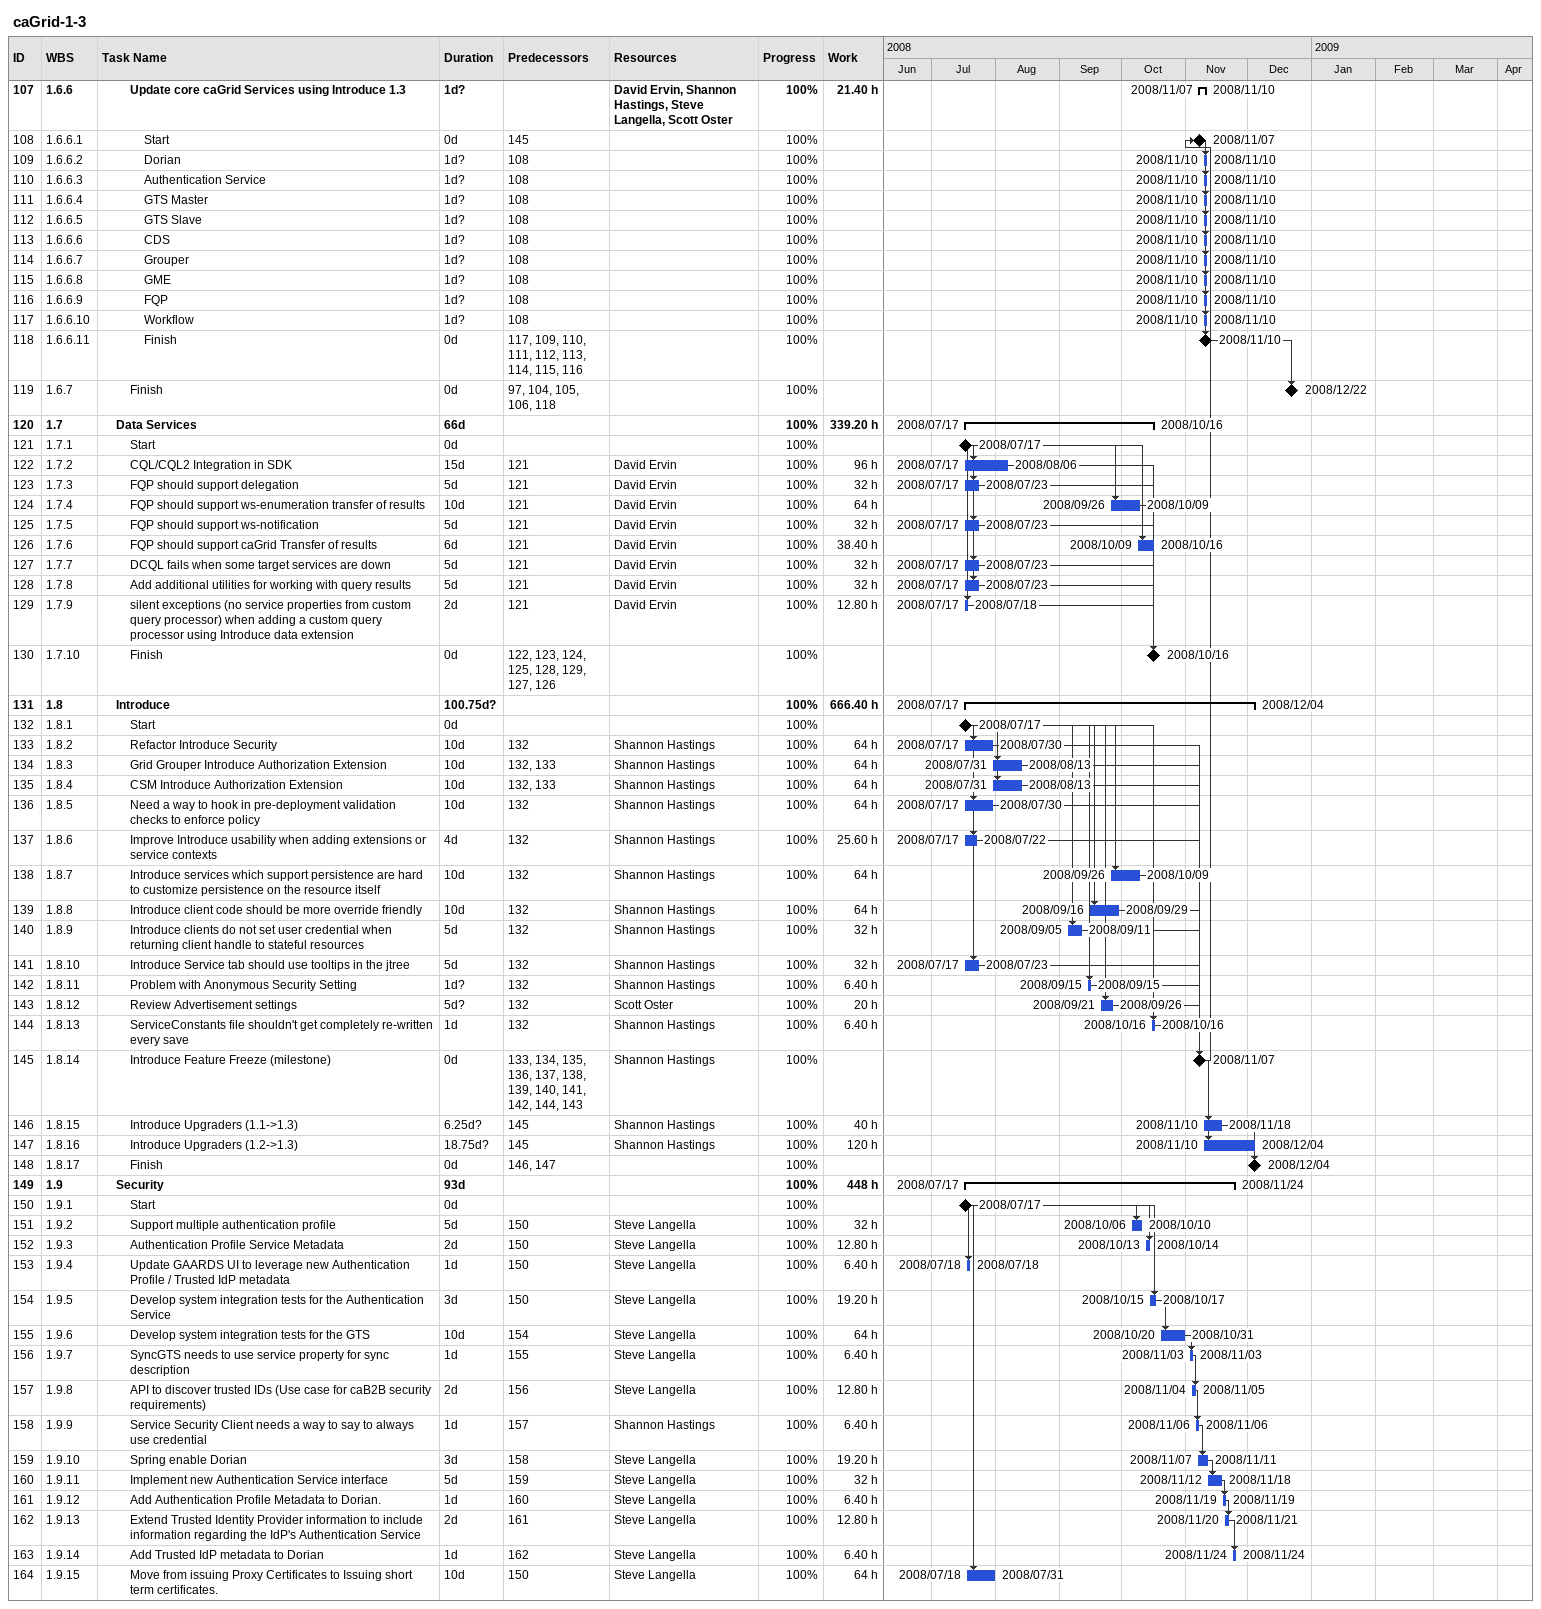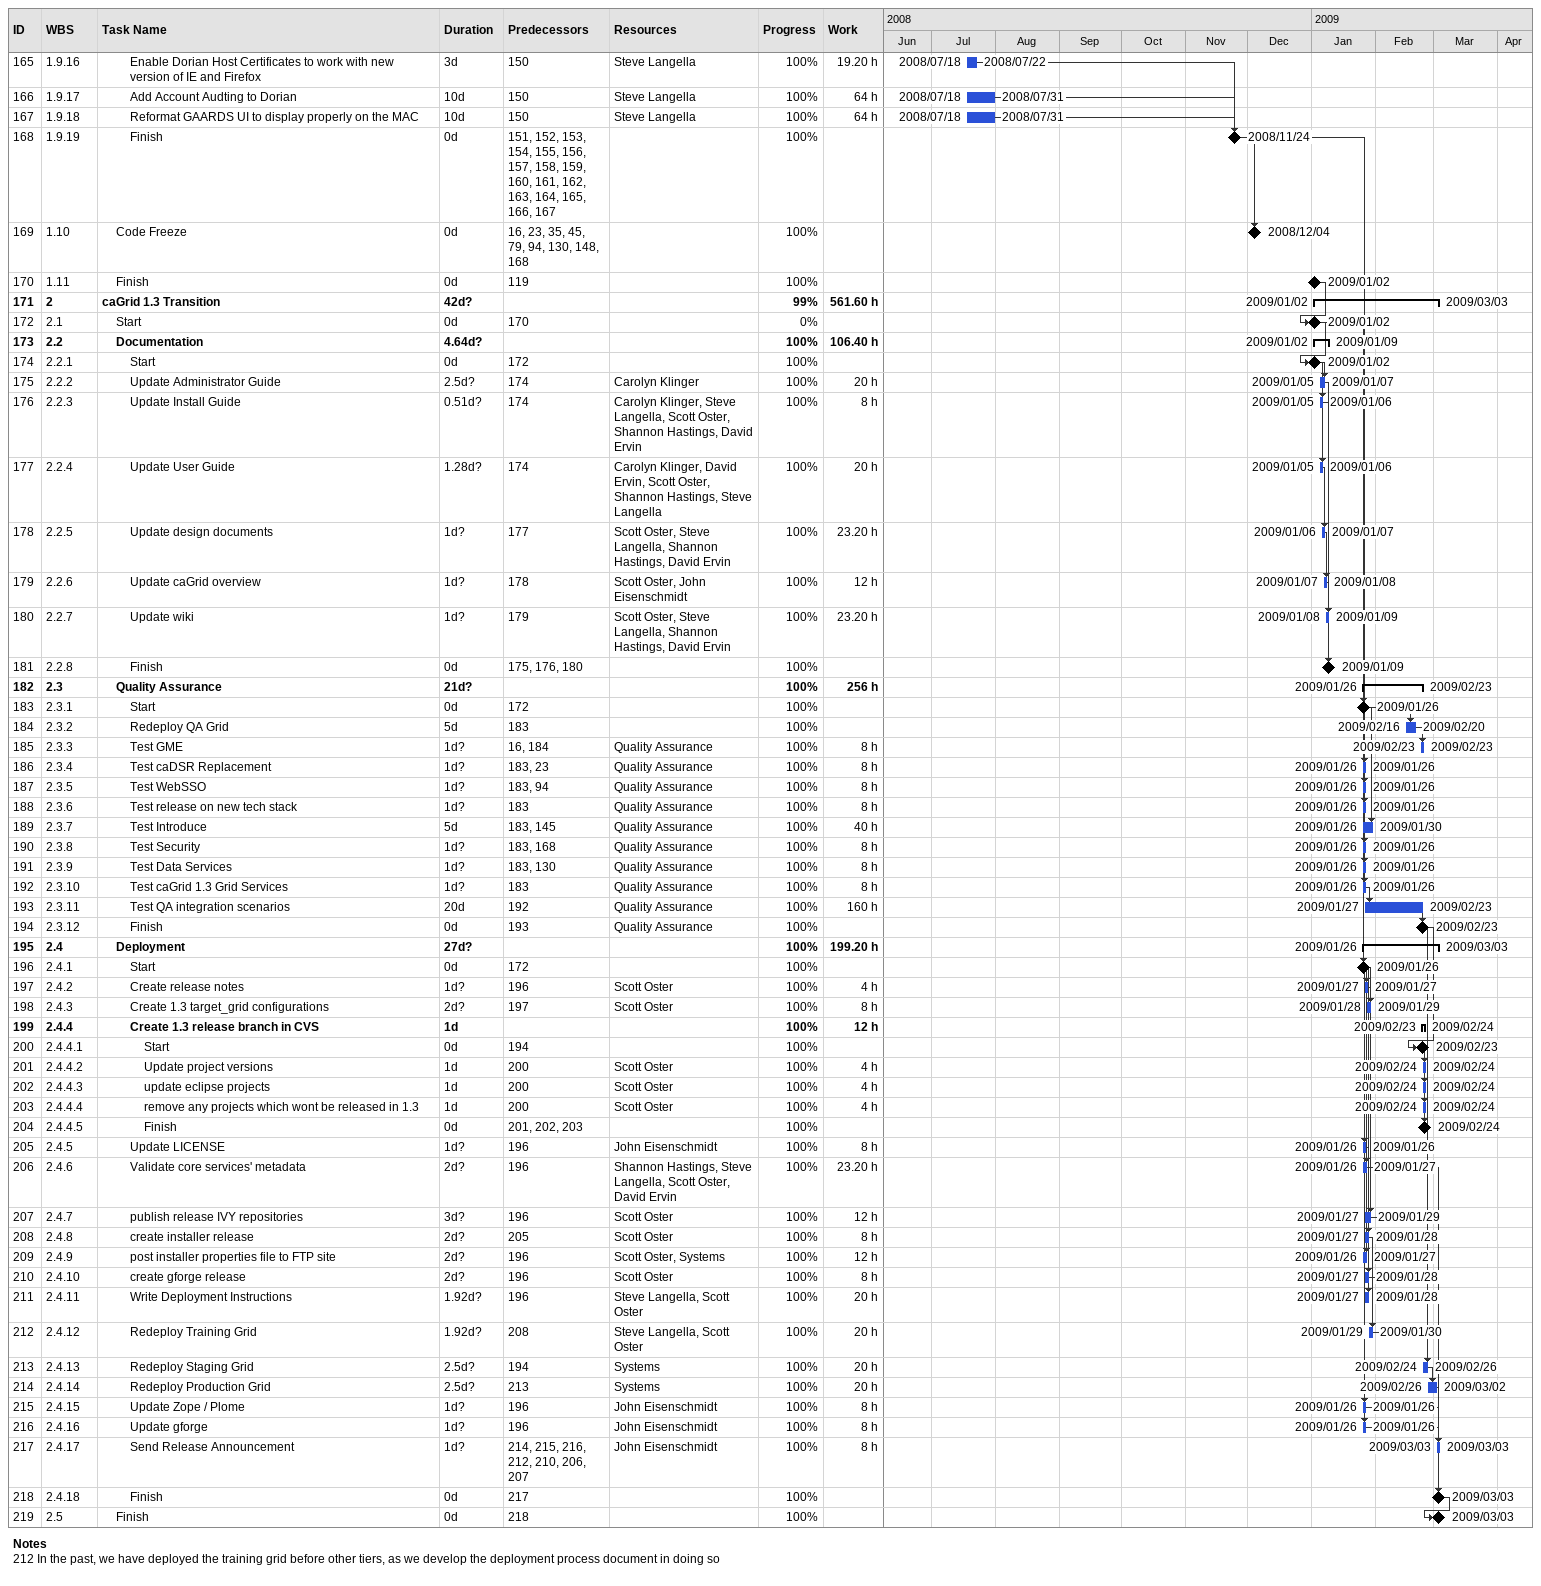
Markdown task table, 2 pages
caGrid-1-3

| ID | WBS | Task | Duration | Start | Finish | Predecessors | Resources | % complete | Work (h) |
|---|---|---|---|---|---|---|---|---|---|
| 107 | 1.6.6 | **Update core caGrid Services using Introduce 1.3** | 1d? | 2008-11-07 | 2008-11-10 |  | David Ervin, Shannon Hastings, Steve Langella, Scott Oster | 100 | 21.40 |
| 108 | 1.6.6.1 | Start | 0d | 2008-11-07 | 2008-11-07 | 145 |  | 100 |  |
| 109 | 1.6.6.2 | Dorian | 1d? | 2008-11-10 | 2008-11-10 | 108 |  | 100 |  |
| 110 | 1.6.6.3 | Authentication Service | 1d? | 2008-11-10 | 2008-11-10 | 108 |  | 100 |  |
| 111 | 1.6.6.4 | GTS Master | 1d? | 2008-11-10 | 2008-11-10 | 108 |  | 100 |  |
| 112 | 1.6.6.5 | GTS Slave | 1d? | 2008-11-10 | 2008-11-10 | 108 |  | 100 |  |
| 113 | 1.6.6.6 | CDS | 1d? | 2008-11-10 | 2008-11-10 | 108 |  | 100 |  |
| 114 | 1.6.6.7 | Grouper | 1d? | 2008-11-10 | 2008-11-10 | 108 |  | 100 |  |
| 115 | 1.6.6.8 | GME | 1d? | 2008-11-10 | 2008-11-10 | 108 |  | 100 |  |
| 116 | 1.6.6.9 | FQP | 1d? | 2008-11-10 | 2008-11-10 | 108 |  | 100 |  |
| 117 | 1.6.6.10 | Workflow | 1d? | 2008-11-10 | 2008-11-10 | 108 |  | 100 |  |
| 118 | 1.6.6.11 | Finish | 0d | 2008-11-10 | 2008-11-10 | 117, 109, 110, 111, 112, 113, 114, 115, 116 |  | 100 |  |
| 119 | 1.6.7 | Finish | 0d | 2008-12-22 | 2008-12-22 | 97, 104, 105, 106, 118 |  | 100 |  |
| 120 | 1.7 | **Data Services** | 66d | 2008-07-17 | 2008-10-16 |  |  | 100 | 339.20 |
| 121 | 1.7.1 | Start | 0d | 2008-07-17 | 2008-07-17 |  |  | 100 |  |
| 122 | 1.7.2 | CQL/CQL2 Integration in SDK | 15d | 2008-07-17 | 2008-08-06 | 121 | David Ervin | 100 | 96 |
| 123 | 1.7.3 | FQP should support delegation | 5d | 2008-07-17 | 2008-07-23 | 121 | David Ervin | 100 | 32 |
| 124 | 1.7.4 | FQP should support ws-enumeration transfer of results | 10d | 2008-09-26 | 2008-10-09 | 121 | David Ervin | 100 | 64 |
| 125 | 1.7.5 | FQP should support ws-notification | 5d | 2008-07-17 | 2008-07-23 | 121 | David Ervin | 100 | 32 |
| 126 | 1.7.6 | FQP should support caGrid Transfer of results | 6d | 2008-10-09 | 2008-10-16 | 121 | David Ervin | 100 | 38.40 |
| 127 | 1.7.7 | DCQL fails when some target services are down | 5d | 2008-07-17 | 2008-07-23 | 121 | David Ervin | 100 | 32 |
| 128 | 1.7.8 | Add additional utilities for working with query results | 5d | 2008-07-17 | 2008-07-23 | 121 | David Ervin | 100 | 32 |
| 129 | 1.7.9 | silent exceptions (no service properties from custom query processor) when adding a custom query processor using Introduce data extension | 2d | 2008-07-17 | 2008-07-18 | 121 | David Ervin | 100 | 12.80 |
| 130 | 1.7.10 | Finish | 0d | 2008-10-16 | 2008-10-16 | 122, 123, 124, 125, 128, 129, 127, 126 |  | 100 |  |
| 131 | 1.8 | **Introduce** | 100.75d? | 2008-07-17 | 2008-12-04 |  |  | 100 | 666.40 |
| 132 | 1.8.1 | Start | 0d | 2008-07-17 | 2008-07-17 |  |  | 100 |  |
| 133 | 1.8.2 | Refactor Introduce Security | 10d | 2008-07-17 | 2008-07-30 | 132 | Shannon Hastings | 100 | 64 |
| 134 | 1.8.3 | Grid Grouper Introduce Authorization Extension | 10d | 2008-07-31 | 2008-08-13 | 132, 133 | Shannon Hastings | 100 | 64 |
| 135 | 1.8.4 | CSM Introduce Authorization Extension | 10d | 2008-07-31 | 2008-08-13 | 132, 133 | Shannon Hastings | 100 | 64 |
| 136 | 1.8.5 | Need a way to hook in pre-deployment validation checks to enforce policy | 10d | 2008-07-17 | 2008-07-30 | 132 | Shannon Hastings | 100 | 64 |
| 137 | 1.8.6 | Improve Introduce usability when adding extensions or service contexts | 4d | 2008-07-17 | 2008-07-22 | 132 | Shannon Hastings | 100 | 25.60 |
| 138 | 1.8.7 | Introduce services which support persistence are hard to customize persistence on the resource itself | 10d | 2008-09-26 | 2008-10-09 | 132 | Shannon Hastings | 100 | 64 |
| 139 | 1.8.8 | Introduce client code should be more override friendly | 10d | 2008-09-16 | 2008-09-29 | 132 | Shannon Hastings | 100 | 64 |
| 140 | 1.8.9 | Introduce clients do not set user credential when returning client handle to stateful resources | 5d | 2008-09-05 | 2008-09-11 | 132 | Shannon Hastings | 100 | 32 |
| 141 | 1.8.10 | Introduce Service tab should use tooltips in the jtree | 5d | 2008-07-17 | 2008-07-23 | 132 | Shannon Hastings | 100 | 32 |
| 142 | 1.8.11 | Problem with Anonymous Security Setting | 1d? | 2008-09-15 | 2008-09-15 | 132 | Shannon Hastings | 100 | 6.40 |
| 143 | 1.8.12 | Review Advertisement settings | 5d? | 2008-09-21 | 2008-09-26 | 132 | Scott Oster | 100 | 20 |
| 144 | 1.8.13 | ServiceConstants file shouldn't get completely re-written every save | 1d | 2008-10-16 | 2008-10-16 | 132 | Shannon Hastings | 100 | 6.40 |
| 145 | 1.8.14 | Introduce Feature Freeze (milestone) | 0d | 2008-11-07 | 2008-11-07 | 133, 134, 135, 136, 137, 138, 139, 140, 141, 142, 144, 143 | Shannon Hastings | 100 |  |
| 146 | 1.8.15 | Introduce Upgraders (1.1->1.3) | 6.25d? | 2008-11-10 | 2008-11-18 | 145 | Shannon Hastings | 100 | 40 |
| 147 | 1.8.16 | Introduce Upgraders (1.2->1.3) | 18.75d? | 2008-11-10 | 2008-12-04 | 145 | Shannon Hastings | 100 | 120 |
| 148 | 1.8.17 | Finish | 0d | 2008-12-04 | 2008-12-04 | 146, 147 |  | 100 |  |
| 149 | 1.9 | **Security** | 93d | 2008-07-17 | 2008-11-24 |  |  | 100 | 448 |
| 150 | 1.9.1 | Start | 0d | 2008-07-17 | 2008-07-17 |  |  | 100 |  |
| 151 | 1.9.2 | Support multiple authentication profile | 5d | 2008-10-06 | 2008-10-10 | 150 | Steve Langella | 100 | 32 |
| 152 | 1.9.3 | Authentication Profile Service Metadata | 2d | 2008-10-13 | 2008-10-14 | 150 | Steve Langella | 100 | 12.80 |
| 153 | 1.9.4 | Update GAARDS UI to leverage new Authentication Profile / Trusted IdP metadata | 1d | 2008-07-18 | 2008-07-18 | 150 | Steve Langella | 100 | 6.40 |
| 154 | 1.9.5 | Develop system integration tests for the Authentication Service | 3d | 2008-10-15 | 2008-10-17 | 150 | Steve Langella | 100 | 19.20 |
| 155 | 1.9.6 | Develop system integration tests for the GTS | 10d | 2008-10-20 | 2008-10-31 | 154 | Steve Langella | 100 | 64 |
| 156 | 1.9.7 | SyncGTS needs to use service property for sync description | 1d | 2008-11-03 | 2008-11-03 | 155 | Steve Langella | 100 | 6.40 |
| 157 | 1.9.8 | API to discover trusted IDs (Use case for caB2B security requirements) | 2d | 2008-11-04 | 2008-11-05 | 156 | Steve Langella | 100 | 12.80 |
| 158 | 1.9.9 | Service Security Client needs a way to say to always use credential | 1d | 2008-11-06 | 2008-11-06 | 157 | Shannon Hastings | 100 | 6.40 |
| 159 | 1.9.10 | Spring enable Dorian | 3d | 2008-11-07 | 2008-11-11 | 158 | Steve Langella | 100 | 19.20 |
| 160 | 1.9.11 | Implement new Authentication Service interface | 5d | 2008-11-12 | 2008-11-18 | 159 | Steve Langella | 100 | 32 |
| 161 | 1.9.12 | Add Authentication Profile Metadata to Dorian. | 1d | 2008-11-19 | 2008-11-19 | 160 | Steve Langella | 100 | 6.40 |
| 162 | 1.9.13 | Extend Trusted Identity Provider information to include information regarding the IdP's Authentication Service | 2d | 2008-11-20 | 2008-11-21 | 161 | Steve Langella | 100 | 12.80 |
| 163 | 1.9.14 | Add Trusted IdP metadata to Dorian | 1d | 2008-11-24 | 2008-11-24 | 162 | Steve Langella | 100 | 6.40 |
| 164 | 1.9.15 | Move from issuing Proxy Certificates to Issuing short term certificates. | 10d | 2008-07-18 | 2008-07-31 | 150 | Steve Langella | 100 | 64 |
| 165 | 1.9.16 | Enable Dorian Host Certificates to work with new version of IE and Firefox | 3d | 2008-07-18 | 2008-07-22 | 150 | Steve Langella | 100 | 19.20 |
| 166 | 1.9.17 | Add Account Audting to Dorian | 10d | 2008-07-18 | 2008-07-31 | 150 | Steve Langella | 100 | 64 |
| 167 | 1.9.18 | Reformat GAARDS UI to display properly on the MAC | 10d | 2008-07-18 | 2008-07-31 | 150 | Steve Langella | 100 | 64 |
| 168 | 1.9.19 | Finish | 0d | 2008-11-24 | 2008-11-24 | 151, 152, 153, 154, 155, 156, 157, 158, 159, 160, 161, 162, 163, 164, 165, 166, 167 |  | 100 |  |
| 169 | 1.10 | Code Freeze | 0d | 2008-12-04 | 2008-12-04 | 16, 23, 35, 45, 79, 94, 130, 148, 168 |  | 100 |  |
| 170 | 1.11 | Finish | 0d | 2009-01-02 | 2009-01-02 | 119 |  | 100 |  |
| 171 | 2 | **caGrid 1.3 Transition** | 42d? | 2009-01-02 | 2009-03-03 |  |  | 99 | 561.60 |
| 172 | 2.1 | Start | 0d | 2009-01-02 | 2009-01-02 | 170 |  | 0 |  |
| 173 | 2.2 | **Documentation** | 4.64d? | 2009-01-02 | 2009-01-09 |  |  | 100 | 106.40 |
| 174 | 2.2.1 | Start | 0d | 2009-01-02 | 2009-01-02 | 172 |  | 100 |  |
| 175 | 2.2.2 | Update Administrator Guide | 2.5d? | 2009-01-05 | 2009-01-07 | 174 | Carolyn Klinger | 100 | 20 |
| 176 | 2.2.3 | Update Install Guide | 0.51d? | 2009-01-05 | 2009-01-06 | 174 | Carolyn Klinger, Steve Langella, Scott Oster, Shannon Hastings, David Ervin | 100 | 8 |
| 177 | 2.2.4 | Update User Guide | 1.28d? | 2009-01-05 | 2009-01-06 | 174 | Carolyn Klinger, David Ervin, Scott Oster, Shannon Hastings, Steve Langella | 100 | 20 |
| 178 | 2.2.5 | Update design documents | 1d? | 2009-01-06 | 2009-01-07 | 177 | Scott Oster, Steve Langella, Shannon Hastings, David Ervin | 100 | 23.20 |
| 179 | 2.2.6 | Update caGrid overview | 1d? | 2009-01-07 | 2009-01-08 | 178 | Scott Oster, John Eisenschmidt | 100 | 12 |
| 180 | 2.2.7 | Update wiki | 1d? | 2009-01-08 | 2009-01-09 | 179 | Scott Oster, Steve Langella, Shannon Hastings, David Ervin | 100 | 23.20 |
| 181 | 2.2.8 | Finish | 0d | 2009-01-09 | 2009-01-09 | 175, 176, 180 |  | 100 |  |
| 182 | 2.3 | **Quality Assurance** | 21d? | 2009-01-26 | 2009-02-23 |  |  | 100 | 256 |
| 183 | 2.3.1 | Start | 0d | 2009-01-26 | 2009-01-26 | 172 |  | 100 |  |
| 184 | 2.3.2 | Redeploy QA Grid | 5d | 2009-02-16 | 2009-02-20 | 183 |  | 100 |  |
| 185 | 2.3.3 | Test GME | 1d? | 2009-02-23 | 2009-02-23 | 16, 184 | Quality Assurance | 100 | 8 |
| 186 | 2.3.4 | Test caDSR Replacement | 1d? | 2009-01-26 | 2009-01-26 | 183, 23 | Quality Assurance | 100 | 8 |
| 187 | 2.3.5 | Test WebSSO | 1d? | 2009-01-26 | 2009-01-26 | 183, 94 | Quality Assurance | 100 | 8 |
| 188 | 2.3.6 | Test release on new tech stack | 1d? | 2009-01-26 | 2009-01-26 | 183 | Quality Assurance | 100 | 8 |
| 189 | 2.3.7 | Test Introduce | 5d | 2009-01-26 | 2009-01-30 | 183, 145 | Quality Assurance | 100 | 40 |
| 190 | 2.3.8 | Test Security | 1d? | 2009-01-26 | 2009-01-26 | 183, 168 | Quality Assurance | 100 | 8 |
| 191 | 2.3.9 | Test Data Services | 1d? | 2009-01-26 | 2009-01-26 | 183, 130 | Quality Assurance | 100 | 8 |
| 192 | 2.3.10 | Test caGrid 1.3 Grid Services | 1d? | 2009-01-26 | 2009-01-26 | 183 | Quality Assurance | 100 | 8 |
| 193 | 2.3.11 | Test QA integration scenarios | 20d | 2009-01-27 | 2009-02-23 | 192 | Quality Assurance | 100 | 160 |
| 194 | 2.3.12 | Finish | 0d | 2009-02-23 | 2009-02-23 | 193 | Quality Assurance | 100 |  |
| 195 | 2.4 | **Deployment** | 27d? | 2009-01-26 | 2009-03-03 |  |  | 100 | 199.20 |
| 196 | 2.4.1 | Start | 0d | 2009-01-26 | 2009-01-26 | 172 |  | 100 |  |
| 197 | 2.4.2 | Create release notes | 1d? | 2009-01-27 | 2009-01-27 | 196 | Scott Oster | 100 | 4 |
| 198 | 2.4.3 | Create 1.3 target_grid configurations | 2d? | 2009-01-28 | 2009-01-29 | 197 | Scott Oster | 100 | 8 |
| 199 | 2.4.4 | **Create 1.3 release branch in CVS** | 1d | 2009-02-23 | 2009-02-24 |  |  | 100 | 12 |
| 200 | 2.4.4.1 | Start | 0d | 2009-02-23 | 2009-02-23 | 194 |  | 100 |  |
| 201 | 2.4.4.2 | Update project versions | 1d | 2009-02-24 | 2009-02-24 | 200 | Scott Oster | 100 | 4 |
| 202 | 2.4.4.3 | update eclipse projects | 1d | 2009-02-24 | 2009-02-24 | 200 | Scott Oster | 100 | 4 |
| 203 | 2.4.4.4 | remove any projects which wont be released in 1.3 | 1d | 2009-02-24 | 2009-02-24 | 200 | Scott Oster | 100 | 4 |
| 204 | 2.4.4.5 | Finish | 0d | 2009-02-24 | 2009-02-24 | 201, 202, 203 |  | 100 |  |
| 205 | 2.4.5 | Update LICENSE | 1d? | 2009-01-26 | 2009-01-26 | 196 | John Eisenschmidt | 100 | 8 |
| 206 | 2.4.6 | Validate core services' metadata | 2d? | 2009-01-26 | 2009-01-27 | 196 | Shannon Hastings, Steve Langella, Scott Oster, David Ervin | 100 | 23.20 |
| 207 | 2.4.7 | publish release IVY repositories | 3d? | 2009-01-27 | 2009-01-29 | 196 | Scott Oster | 100 | 12 |
| 208 | 2.4.8 | create installer release | 2d? | 2009-01-27 | 2009-01-28 | 205 | Scott Oster | 100 | 8 |
| 209 | 2.4.9 | post installer properties file to FTP site | 2d? | 2009-01-26 | 2009-01-27 | 196 | Scott Oster, Systems | 100 | 12 |
| 210 | 2.4.10 | create gforge release | 2d? | 2009-01-27 | 2009-01-28 | 196 | Scott Oster | 100 | 8 |
| 211 | 2.4.11 | Write Deployment Instructions | 1.92d? | 2009-01-27 | 2009-01-28 | 196 | Steve Langella, Scott Oster | 100 | 20 |
| 212 | 2.4.12 | Redeploy Training Grid | 1.92d? | 2009-01-29 | 2009-01-30 | 208 | Steve Langella, Scott Oster | 100 | 20 |
| 213 | 2.4.13 | Redeploy Staging Grid | 2.5d? | 2009-02-24 | 2009-02-26 | 194 | Systems | 100 | 20 |
| 214 | 2.4.14 | Redeploy Production Grid | 2.5d? | 2009-02-26 | 2009-03-02 | 213 | Systems | 100 | 20 |
| 215 | 2.4.15 | Update Zope / Plome | 1d? | 2009-01-26 | 2009-01-26 | 196 | John Eisenschmidt | 100 | 8 |
| 216 | 2.4.16 | Update gforge | 1d? | 2009-01-26 | 2009-01-26 | 196 | John Eisenschmidt | 100 | 8 |
| 217 | 2.4.17 | Send Release Announcement | 1d? | 2009-03-03 | 2009-03-03 | 214, 215, 216, 212, 210, 206, 207 | John Eisenschmidt | 100 | 8 |
| 218 | 2.4.18 | Finish | 0d | 2009-03-03 | 2009-03-03 | 217 |  | 100 |  |
| 219 | 2.5 | Finish | 0d | 2009-03-03 | 2009-03-03 | 218 |  | 100 |  |

Notes
- 212: In the past, we have deployed the training grid before other tiers, as we develop the deployment process document in doing so
